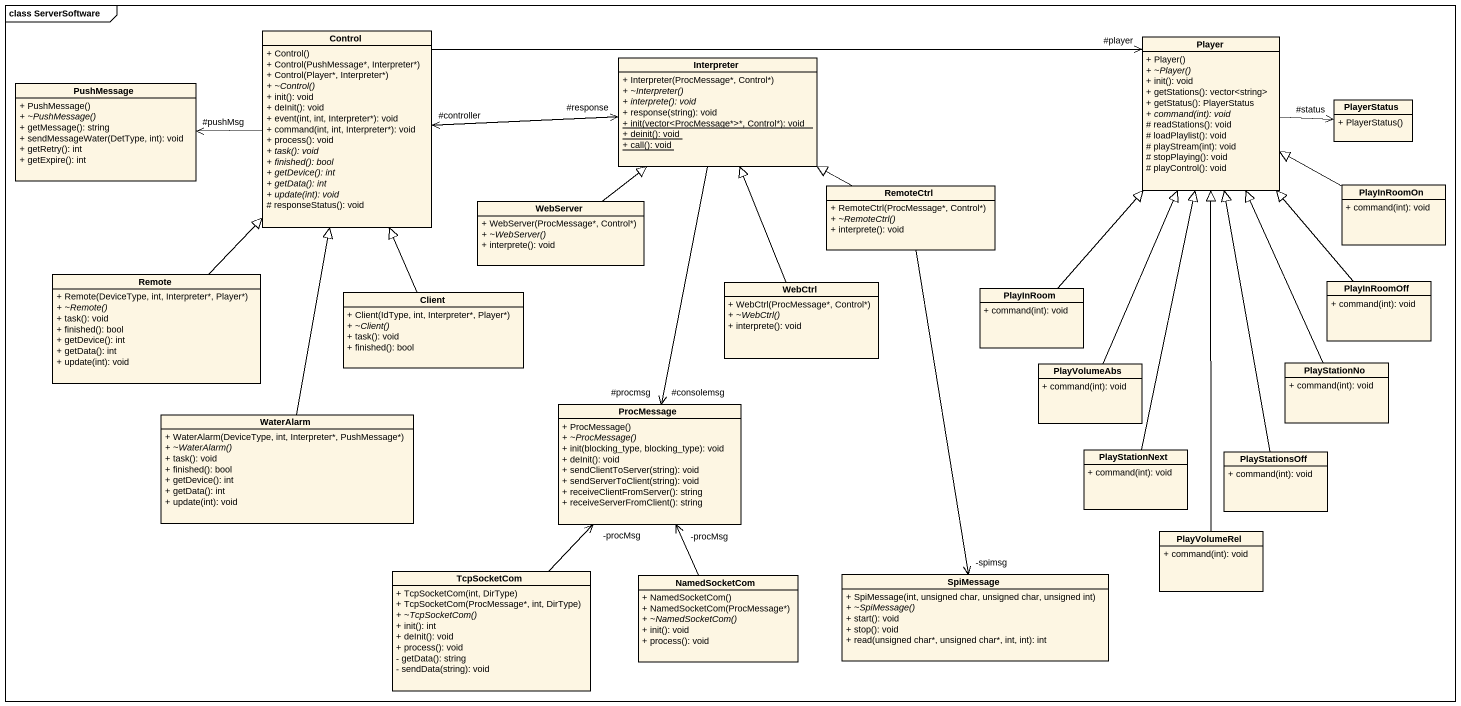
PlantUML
@startuml
mainframe class ServerSoftware
hide circle
hide empty members
skinparam classAttributeIconSize 0
class "Control" as Control_ {
  + Control()
  + Control(PushMessage*, Interpreter*)
  + Control(Player*, Interpreter*)
  {abstract} + ~Control()
  + init(): void
  + deInit(): void
  + event(int, int, Interpreter*): void
  + command(int, int, Interpreter*): void
  + process(): void
  {abstract} + task(): void
  {abstract} + finished(): bool
  {abstract} + getDevice(): int
  {abstract} + getData(): int
  {abstract} + update(int): void
  # responseStatus(): void
}
class Player {
  + Player()
  {abstract} + ~Player()
  + init(): void
  + getStations(): vector<string>
  + getStatus(): PlayerStatus
  {abstract} + command(int): void
  # readStations(): void
  # loadPlaylist(): void
  # playStream(int): void
  # stopPlaying(): void
  # playControl(): void
}
class Interpreter {
  + Interpreter(ProcMessage*, Control*)
  {abstract} + ~Interpreter()
  {abstract} + interprete(): void
  + response(string): void
  {static} + init(vector<ProcMessage*>*, Control*): void
  {static} + deinit(): void
  {static} + call(): void
}
class PushMessage {
  + PushMessage()
  {abstract} + ~PushMessage()
  + getMessage(): string
  + sendMessageWater(DetType, int): void
  + getRetry(): int
  + getExpire(): int
}
class PlayerStatus {
  + PlayerStatus()
}
class RemoteCtrl {
  + RemoteCtrl(ProcMessage*, Control*)
  {abstract} + ~RemoteCtrl()
  + interprete(): void
}
class PlayInRoomOn {
  + command(int): void
}
class WebServer {
  + WebServer(ProcMessage*, Control*)
  {abstract} + ~WebServer()
  + interprete(): void
}
class Remote {
  + Remote(DeviceType, int, Interpreter*, Player*)
  {abstract} + ~Remote()
  + task(): void
  + finished(): bool
  + getDevice(): int
  + getData(): int
  + update(int): void
}
class Client {
  + Client(IdType, int, Interpreter*, Player*)
  {abstract} + ~Client()
  + task(): void
  + finished(): bool
}
class WebCtrl {
  + WebCtrl(ProcMessage*, Control*)
  {abstract} + ~WebCtrl()
  + interprete(): void
}
class PlayInRoom {
  + command(int): void
}
class PlayInRoomOff {
  + command(int): void
}
class PlayVolumeAbs {
  + command(int): void
}
class PlayStationNo {
  + command(int): void
}
class WaterAlarm {
  + WaterAlarm(DeviceType, int, Interpreter*, PushMessage*)
  {abstract} + ~WaterAlarm()
  + task(): void
  + finished(): bool
  + getDevice(): int
  + getData(): int
  + update(int): void
}
class ProcMessage {
  + ProcMessage()
  {abstract} + ~ProcMessage()
  + init(blocking_type, blocking_type): void
  + deInit(): void
  + sendClientToServer(string): void
  + sendServerToClient(string): void
  + receiveClientFromServer(): string
  + receiveServerFromClient(): string
}
class PlayStationNext {
  + command(int): void
}
class PlayStationsOff {
  + command(int): void
}
class PlayVolumeRel {
  + command(int): void
}
class TcpSocketCom {
  + TcpSocketCom(int, DirType)
  + TcpSocketCom(ProcMessage*, int, DirType)
  {abstract} + ~TcpSocketCom()
  + init(): int
  + deInit(): void
  + process(): void
  - getData(): string
  - sendData(string): void
}
class NamedSocketCom {
  + NamedSocketCom()
  + NamedSocketCom(ProcMessage*)
  {abstract} + ~NamedSocketCom()
  + init(): void
  + process(): void
}
class SpiMessage {
  + SpiMessage(int, unsigned char, unsigned char, unsigned int)
  {abstract} + ~SpiMessage()
  + start(): void
  + stop(): void
  + read(unsigned char*, unsigned char*, int, int): int
}
Control_ -right-> "#player" Player
Control_ -right-> "#response" Interpreter
Control_ -left-> "#pushMsg" PushMessage
Player -right-> "#status" PlayerStatus
Interpreter -left-> "#controller" Control_
Interpreter --> "#consolemsg" ProcMessage
Interpreter --> "#procmsg" ProcMessage
RemoteCtrl -left-|> Interpreter
RemoteCtrl --> "-spimsg" SpiMessage
PlayInRoomOn -left-|> Player
WebServer -up-|> Interpreter
Remote -up-|> Control_
Client -up-|> Control_
WebCtrl -up-|> Interpreter
PlayInRoom -up-|> Player
PlayInRoomOff -up-|> Player
PlayVolumeAbs -up-|> Player
PlayStationNo -up-|> Player
WaterAlarm -up-|> Control_
PlayStationNext -up-|> Player
PlayStationsOff -up-|> Player
PlayVolumeRel -up-|> Player
TcpSocketCom -up-> "-procMsg" ProcMessage
NamedSocketCom -up-> "-procMsg" ProcMessage
@enduml
